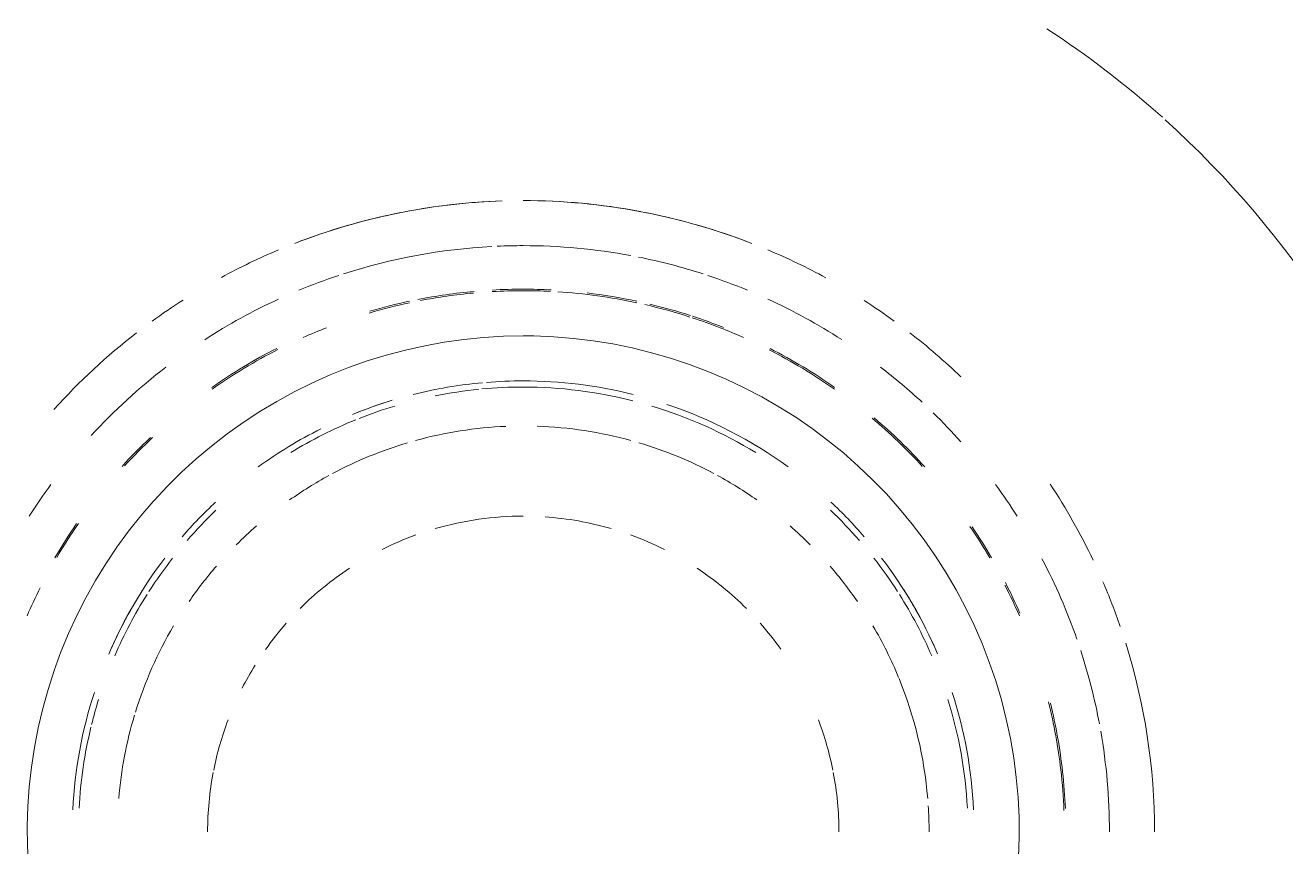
# Model space of a CAD drawing. Header units: millimetres. Extents: x -4000 to 187956, y -58990 to 162485.
# Drawn here: x 79146.8 to 79210.1, y 5698.8 to 5740 of the extents above; entities that cross this region are included whole.
import ezdxf

# ---------------------------------------------------------------- set-up
doc = ezdxf.new("R2010")
doc.units = ezdxf.units.MM
doc.layers.add('A-FLOR-PATT', color=8, linetype='Continuous', lineweight=13)
doc.layers.add('P-SANR-FIXT', color=6, linetype='Continuous', lineweight=9)

# ---------------------------------------------------------------- blocks, each defined once
blk = doc.blocks.new('C307 - C307-V849-0_000')
at = {"layer": 'P-SANR-FIXT', "color": 254}
for p, q in [((-24.874, -148.735), (-24.904, -149.731)), ((24.895, -149.273), (24.846, -148.278)), ((24.895, -149.273), (24.846, -148.278)), ((24.904, -150.269), (24.895, -149.273)), ((-24.904, -149.731), (-24.895, -150.727)), ((24.874, -151.265), (24.904, -150.269)), ((24.874, -151.265), (24.904, -150.269)), ((-24.895, -150.727), (-24.846, -151.722)), ((-24.895, -150.727), (-24.846, -151.722)), ((24.803, -152.258), (24.874, -151.265)), ((-24.846, -151.722), (-24.757, -152.714)), ((-24.846, -151.722), (-24.757, -152.714)), ((24.693, -153.248), (24.803, -152.258)), ((-24.757, -152.714), (-24.629, -153.702)), ((-24.757, -152.714), (-24.629, -153.702)), ((-24.629, -153.702), (-24.461, -154.684)), ((-24.629, -153.702), (-24.461, -154.684)), ((24.543, -154.233), (24.693, -153.248)), ((24.354, -155.211), (24.543, -154.233)), ((-24.461, -154.684), (-24.254, -155.659)), ((-24.461, -154.684), (-24.254, -155.659)), ((-24.254, -155.659), (-24.009, -156.624)), ((-24.254, -155.659), (-24.009, -156.624)), ((24.126, -156.181), (24.354, -155.211)), ((23.86, -157.141), (24.126, -156.181)), ((23.86, -157.141), (24.126, -156.181)), ((-24.009, -156.624), (-23.725, -157.579)), ((-24.009, -156.624), (-23.725, -157.579)), ((-23.725, -157.579), (-23.402, -158.521)), ((-23.725, -157.579), (-23.402, -158.521)), ((23.555, -158.089), (23.86, -157.141)), ((23.555, -158.089), (23.86, -157.141)), ((23.213, -159.025), (23.555, -158.089)), ((-23.043, -159.45), (-22.647, -160.364)), ((-23.043, -159.45), (-22.647, -160.364)), ((22.834, -159.946), (23.213, -159.025)), ((22.418, -160.851), (22.834, -159.946)), ((22.418, -160.851), (22.834, -159.946)), ((-22.647, -160.364), (-22.214, -161.262)), ((-22.214, -161.262), (-21.746, -162.141)), ((21.966, -161.739), (22.418, -160.851)), ((21.966, -161.739), (22.418, -160.851)), ((21.479, -162.608), (21.966, -161.739)), ((21.479, -162.608), (21.966, -161.739)), ((-21.746, -162.141), (-21.243, -163.001)), ((-21.746, -162.141), (-21.243, -163.001)), ((20.957, -163.457), (21.479, -162.608)), ((20.957, -163.457), (21.479, -162.608)), ((-21.243, -163.001), (-20.706, -163.84)), ((-21.243, -163.001), (-20.706, -163.84)), ((-20.706, -163.84), (-20.136, -164.657)), ((-20.706, -163.84), (-20.136, -164.657)), ((20.403, -164.284), (20.957, -163.457)), ((20.403, -164.284), (20.957, -163.457)), ((19.815, -165.088), (20.403, -164.284)), ((19.815, -165.088), (20.403, -164.284)), ((-20.136, -164.657), (-19.534, -165.451)), ((-20.136, -164.657), (-19.534, -165.451)), ((19.196, -165.869), (19.815, -165.088)), ((19.196, -165.869), (19.815, -165.088)), ((-19.534, -165.451), (-18.9, -166.219)), ((-18.9, -166.219), (-18.237, -166.962)), ((18.581, -166.583), (19.196, -165.869)), ((-18.237, -166.962), (-17.544, -167.678)), ((-18.237, -166.962), (-17.544, -167.678)), ((17.866, -167.352), (18.546, -166.624)), ((17.866, -167.352), (18.546, -166.624)), ((18.546, -166.624), (18.581, -166.583)), ((18.546, -166.624), (18.581, -166.583)), ((-17.544, -167.678), (-16.823, -168.365)), ((17.158, -168.053), (17.866, -167.352)), ((-16.823, -168.365), (-16.075, -169.023)), ((-16.823, -168.365), (-16.075, -169.023)), ((16.422, -168.724), (17.158, -168.053)), ((15.661, -169.366), (16.422, -168.724)), ((-16.075, -169.023), (-15.301, -169.651)), ((-16.075, -169.023), (-15.301, -169.651)), ((14.874, -169.977), (15.661, -169.366)), ((14.874, -169.977), (15.661, -169.366)), ((-15.301, -169.651), (-14.503, -170.247)), ((14.063, -170.556), (14.874, -169.977)), ((14.063, -170.556), (14.874, -169.977)), ((13.23, -171.101), (14.063, -170.556)), ((13.23, -171.101), (14.063, -170.556)), ((-12.839, -171.341), (-11.975, -171.838)), ((-12.839, -171.341), (-11.975, -171.838)), ((12.375, -171.614), (13.23, -171.101)), ((12.375, -171.614), (13.23, -171.101)), ((-11.975, -171.838), (-11.092, -172.299)), ((-11.975, -171.838), (-11.092, -172.299)), ((10.608, -172.533), (11.501, -172.091)), ((11.501, -172.091), (12.375, -171.614)), ((-11.092, -172.299), (-10.192, -172.725)), ((-10.192, -172.725), (-9.275, -173.114)), ((9.699, -172.94), (10.608, -172.533)), ((-9.275, -173.114), (-8.343, -173.467)), ((7.834, -173.641), (8.774, -173.309)), ((8.774, -173.309), (9.699, -172.94)), ((-8.343, -173.467), (-7.398, -173.782)), ((-7.398, -173.782), (-6.441, -174.058)), ((-6.441, -174.058), (-5.474, -174.297)), ((5.92, -174.192), (6.883, -173.936)), ((6.883, -173.936), (7.834, -173.641)), ((-5.474, -174.297), (-4.498, -174.496)), ((-4.498, -174.496), (-3.515, -174.656)), ((-3.515, -174.656), (-2.526, -174.777)), ((2.982, -174.727), (3.968, -174.588)), ((2.982, -174.727), (3.968, -174.588)), ((3.968, -174.588), (4.948, -174.409)), ((3.968, -174.588), (4.948, -174.409)), ((4.948, -174.409), (5.92, -174.192)), ((-2.526, -174.777), (-1.533, -174.858)), ((-1.533, -174.858), (-0.538, -174.9)), ((-0.538, -174.9), (0, -174.906)), ((-0.538, -174.9), (0, -174.906)), ((0, -174.906), (0.996, -174.886)), ((0.996, -174.886), (1.99, -174.826)), ((1.99, -174.826), (2.982, -174.727)), ((1.99, -174.826), (2.982, -174.727))]:
    blk.add_line(p, q, dxfattribs=at)
at = {"layer": 'P-SANR-FIXT', "color": 50}
for p, q in [((24.904, -150.269), (24.895, -149.273)), ((-24.904, -149.731), (-24.895, -150.727)), ((24.126, -156.181), (24.354, -155.211)), ((-23.402, -158.521), (-23.043, -159.45)), ((-23.402, -158.521), (-23.043, -159.45)), ((18.581, -166.583), (19.196, -165.869)), ((-17.544, -167.678), (-16.823, -168.365)), ((17.158, -168.053), (17.866, -167.352)), ((11.501, -172.091), (12.375, -171.614)), ((-11.092, -172.299), (-10.192, -172.725)), ((4.948, -174.409), (5.92, -174.192)), ((-1.533, -174.858), (-0.538, -174.9))]:
    blk.add_line(p, q, dxfattribs=at)
at = {"layer": 'P-SANR-FIXT', "color": 254, "flags": 128}
for points in [[(-24.354, -144.789), (-24.543, -145.767), (-24.693, -146.752), (-24.803, -147.742), (-24.874, -148.735), (-24.904, -149.731)], [(24.354, -155.211), (24.543, -154.233), (24.693, -153.248), (24.803, -152.258), (24.874, -151.265)], [(22.834, -159.946), (23.213, -159.025), (23.555, -158.089)], [(-22.647, -160.364), (-22.214, -161.262), (-21.746, -162.141)], [(-19.534, -165.451), (-18.9, -166.219), (-18.237, -166.962)], [(15.661, -169.366), (16.422, -168.724), (17.158, -168.053)], [(-15.301, -169.651), (-14.503, -170.247), (-13.682, -170.811), (-12.839, -171.341)], [(-14.503, -170.247), (-13.682, -170.811), (-12.839, -171.341)], [(5.92, -174.192), (6.883, -173.936), (7.834, -173.641), (8.774, -173.309), (9.699, -172.94), (10.608, -172.533), (11.501, -172.091)], [(-10.192, -172.725), (-9.275, -173.114), (-8.343, -173.467), (-7.398, -173.782)], [(-7.398, -173.782), (-6.441, -174.058), (-5.474, -174.297), (-4.498, -174.496)], [(-4.498, -174.496), (-3.515, -174.656), (-2.526, -174.777), (-1.533, -174.858)], [(0, -174.906), (0.996, -174.886), (1.99, -174.826)]]:
    blk.add_lwpolyline(points, dxfattribs=at)
at = {"layer": 'P-SANR-FIXT', "color": 254}
for radius, start, end in [(31.698, 180, 197.37937), (31.698, 180, 197.37937), (29.434, 180, 189.877), (20.377, 180, 183.65805), (15.849, 180, 190.78836), (15.849, 180, 190.78836), (15.849, 349.21164, 360), (15.849, 349.21164, 360), (27.248, 182.43959, 186.33457), (27.17, 182.23473, 186.5584), (22.642, 182.79841, 198), (22.642, 342, 357.20159), (20.377, 184.70484, 202.1758), (20.377, 343.28862, 355.29516), (27.248, 186.33457, 193.70096), (27.17, 186.5584, 193.87991), (15.849, 191.26777, 200.7607), (15.849, 191.26777, 200.7607), (15.849, 339.25923, 348.73223), (15.849, 339.25923, 348.73223), (29.434, 190.59104, 198), (20.377, 329.52461, 342.86435), (15.849, 328.14781, 332.95637), (15.849, 328.14781, 332.95637), (20.377, 202.32481, 210.47539), (22.642, 203.21861, 217.36861), (15.849, 215.32805, 221.35264), (15.849, 215.32805, 221.35264), (15.849, 318.64736, 324.7209), (15.849, 318.64736, 324.7209), (22.642, 322.63016, 336.81276), (29.434, 199.18259, 207.76427), (31.698, 198.98379, 203.32056), (31.698, 198.98379, 203.32056), (27.248, 203.76058, 207.32943), (27.17, 203.51902, 207.12638), (15.849, 225, 236.56857), (15.849, 225, 236.56857), (15.849, 303.43143, 315), (15.849, 303.43143, 315), (27.17, 333.19657, 336.48838), (20.377, 214.57237, 220.87265), (20.377, 319.1263, 325.42763), (31.698, 205.47753, 213.41688), (31.698, 205.47753, 213.41688), (27.248, 210.33277, 214.19611), (27.17, 210.43214, 214.34759), (27.17, 325.28594, 329.56651), (27.248, 325.40383, 329.66589), (20.377, 225, 228.90004), (15.849, 243.42695, 250.12899), (15.849, 243.42695, 250.12899), (15.849, 289.90737, 296.57305), (15.849, 289.90737, 296.57305), (20.377, 311.09996, 315), (22.642, 220.87326, 226.98349), (22.642, 313.0284, 319.12674), (15.849, 253.80197, 266.03396), (15.849, 253.80197, 266.03396), (15.849, 270, 286.19803), (15.849, 270, 286.19803), (29.434, 212.57738, 216.31427), (29.434, 323.68573, 327.42262), (20.377, 234.8437, 241.38829), (20.377, 298.61171, 305.1563), (27.248, 222.24817, 229.69226), (27.17, 222.47925, 229.85012), (22.642, 234, 251.42772), (20.377, 241.9839, 253.43605), (20.377, 286.56395, 298.0161), (22.642, 296.66717, 306), (27.248, 313.40383, 317.67503), (27.17, 313.24591, 317.4504), (29.434, 221.70962, 225.61224), (20.377, 254.60753, 268.04493), (20.377, 272.45434, 285.39247), (29.434, 307.5574, 317.48538), (22.642, 286.88269, 292.23754), (31.698, 307.77357, 318.02022), (31.698, 307.77357, 318.02022), (29.434, 227.11041, 232.4426), (22.642, 255.90758, 270), (22.642, 275.18565, 284.12027), (27.248, 234.97996, 242.94991), (27.17, 234.89803, 242.98253), (22.642, 270, 274.65395), (27.17, 296.98548, 305.10941), (27.248, 297.01717, 305.02746), (31.698, 226.11224, 232.22643), (31.698, 226.11224, 232.22643), (29.434, 237.09761, 245.34704), (27.17, 245.99612, 248.65444), (27.248, 248.34775, 251.81206), (27.17, 248.65444, 251.82784), (27.17, 291.30798, 294.00388), (29.434, 294.66994, 302.90947), (31.698, 234, 237.31829), (31.698, 234, 237.31829), (27.248, 252.04005, 256.52765), (27.17, 252.05527, 256.99741), (31.698, 302.61197, 306), (31.698, 302.61197, 306), (27.17, 257.88821, 266.35195), (27.17, 282.13671, 286.54486), (27.248, 282.10829, 286.41146), (29.434, 247.49353, 251.64679), (27.248, 257.91659, 263.24828), (27.248, 267.04303, 270), (27.17, 267.10789, 270), (27.17, 270, 273.28274), (27.248, 270, 273.25548), (27.248, 275.19243, 281.2105), (27.17, 275.27394, 280.93068), (29.434, 288.35321, 292.50647), (31.698, 241.3562, 247.20166), (31.698, 241.3562, 247.20166), (31.698, 292.81499, 298.56503), (31.698, 292.81499, 298.56503), (29.434, 252.13172, 258.64999), (29.434, 273.0857, 287.86588), (29.434, 259.42059, 270), (31.698, 248.77703, 270), (31.698, 248.77703, 258.83175), (29.434, 270, 272.55085), (31.698, 271.92352, 291.22297), (31.698, 281.16825, 291.22297), (31.698, 259.30295, 270), (31.698, 271.92352, 280.71988)]:
    blk.add_arc((0, -150), radius, start, end, dxfattribs=at)
at = {"layer": 'P-SANR-FIXT', "color": 50}
for radius, start, end in [(22.642, 182.79841, 198), (22.642, 182.79841, 198), (22.332, 183.01764, 197.30496), (22.642, 342, 357.20159), (22.642, 342, 357.20159), (22.332, 346.39414, 356.98236), (22.332, 342.69504, 346.05996), (22.332, 203.30443, 212.24834), (22.332, 327.75166, 336.69557), (22.642, 203.21861, 212.38273), (22.642, 203.21861, 212.38273), (22.642, 327.61727, 336.81276), (22.642, 327.61727, 336.81276), (22.332, 212.70215, 217.94498), (22.332, 322.0538, 327.29785), (22.642, 220.87326, 226.98349), (22.642, 220.87326, 226.98349), (22.332, 220.9153, 226.29187), (22.332, 313.7201, 319.0847), (22.642, 313.0284, 319.12674), (22.642, 313.0284, 319.12674), (22.642, 234, 251.42772), (22.642, 234, 251.42772), (22.642, 296.66717, 306), (22.642, 296.66717, 306), (22.332, 238.48699, 253.20555), (22.332, 292.13146, 301.51301), (22.332, 286.79445, 291.6418), (22.642, 288, 292.23754), (22.642, 288, 292.23754), (22.642, 255.90758, 270), (22.642, 255.90758, 270), (22.332, 255.74301, 270), (22.642, 275.18565, 284.12027), (22.642, 275.18565, 284.12027), (22.332, 275.72465, 281.4361), (22.332, 270, 275.34377), (22.642, 270, 274.65395), (22.642, 270, 274.65395)]:
    blk.add_arc((0, -150), radius, start, end, dxfattribs=at)
at = {"layer": 'P-SANR-FIXT', "color": 253}
for start, end in [(197.36186, 227.97122), (228.18982, 236.89492)]:
    blk.add_arc((0, -150), 48.136, start, end, dxfattribs=at)
blk = doc.blocks.new('CMF2_NHAXUONG_A_rvt-1-0_000')
at = {"layer": 'A-FLOR-PATT', "lineweight": 9}
h = blk.add_hatch(dxfattribs=at)
h.set_pattern_fill('FP_26', color=252, style=0, pattern_type=2)
h.set_pattern_definition([(270, (159525.1, 137899.7), (600, 4e-14), []), (0, (159525.1, 137899.7), (0, 600), [])])
h.paths.add_polyline_path([(153350, 499.644), (154799.885, 499.644), (154799.885, 5749.543), (153550, 5749.543), (153550, 4899.284), (153349.786, 4899.284), (153349.988, 751.936)])
h.paths.add_polyline_path([(160850.157, 499.644), (165000.003, 499.645), (165000.003, 999.284), (165499.791, 999.284), (165499.791, 1749.492), (160850.156, 1749.492), (160850.156, 751.936)])
h.paths.add_polyline_path([(161612.4, 692.627), (161106.489, 692.627), (161106.489, 1295.25), (161612.4, 1295.25), (161612.4, 751.936)])
h.paths.add_polyline_path([(162656.18, 692.627), (162150.269, 692.627), (162150.269, 1295.25), (162656.18, 1295.25), (162656.18, 751.936)])
h.paths.add_polyline_path([(164268.709, 692.627), (164268.709, 1295.25), (164774.62, 1295.25), (164774.62, 692.627)])
h.paths.add_polyline_path([(163221.931, 692.627), (163221.931, 1295.25), (163727.842, 1295.25), (163727.842, 692.627)])
h.paths.add_polyline_path([(153537.165, 761.691), (153537.165, 1267.602), (154139.788, 1267.602), (154139.788, 761.691), (153612.161, 761.691)])
h.paths.add_polyline_path([(153537.165, 1846.694), (153537.165, 2352.605), (154139.788, 2352.605), (154139.788, 1846.694), (153612.161, 1846.694)])
h.paths.add_polyline_path([(154139.788, 2871.695), (153537.165, 2871.695), (153537.165, 3377.606), (154139.788, 3377.606), (154139.788, 2941.996)])
h.paths.add_polyline_path([(162682.148, 3699.387), (165499.791, 3699.387), (165499.791, 4949.583), (162649.885, 4949.583), (162649.885, 3699.387)])
h.paths.add_polyline_path([(154139.788, 3896.695), (153537.165, 3896.695), (153537.165, 4402.606), (154139.788, 4402.036), (154139.788, 3964.028)])
h.paths.add_polyline_path([(163957.628, 4154.6), (163821.929, 4154.6), (163821.929, 4757.224), (164327.841, 4757.224), (164327.841, 4154.6), (164099.332, 4154.6)])
h.paths.add_polyline_path([(164771.929, 4154.6), (164771.929, 4757.224), (165277.841, 4757.224), (165277.841, 4154.6), (164949.663, 4154.6)])
h.paths.add_polyline_path([(153895.605, 4921.695), (153737.165, 4921.695), (153737.165, 5427.606), (154339.788, 5427.606), (154339.788, 4921.695), (154179.049, 4921.695)])
h.paths.add_polyline_path([(78549.786, 5349.515), (80774.786, 5349.515), (80774.786, 6362.015), (78549.786, 6362.015), (78549.786, 5424.086)])
h.paths.add_polyline_path([(80974.786, 5349.515), (82224.786, 5349.515), (82224.786, 7249.515), (80974.786, 7249.515), (80974.786, 5424.086)])
h.paths.add_polyline_path([(80587.163, 5565.672), (79984.54, 5565.672), (79984.54, 6071.583), (80587.163, 6071.583), (80587.163, 5716.098)])
h.paths.add_polyline_path([(81335.707, 5565.672), (81163.493, 5565.672), (81163.493, 6071.583), (81766.117, 6071.583), (81766.117, 5565.672), (81619.151, 5565.672)])
h.paths.add_polyline_path([(81163.493, 6528.172), (81163.493, 7034.083), (81766.117, 7034.083), (81766.117, 6528.172), (81619.151, 6528.172)])
h.paths.add_polyline_path([(556.135, 15799.636), (4199.776, 15799.636), (4199.776, 17049.644), (499.788, 17049.644), (499.788, 15799.636)])
h.paths.add_polyline_path([(1621.825, 15990.167), (1621.825, 16592.791), (2127.736, 16592.791), (2127.736, 15990.167), (1689.883, 15990.167)])
h.paths.add_polyline_path([(2681.914, 15990.167), (2546.825, 15990.167), (2546.825, 16592.791), (3052.736, 16592.791), (3052.736, 15990.167), (2823.632, 15990.167)])
h.paths.add_polyline_path([(3673.945, 15990.167), (3471.825, 15990.167), (3471.825, 16592.791), (3977.736, 16592.791), (3977.736, 15990.167), (3815.663, 15990.167)])
h.paths.add_polyline_path([(4199.781, 18499.578), (4199.781, 19749.577), (499.788, 19749.577), (499.788, 18499.578), (3957.38, 18499.578)])
h.paths.add_polyline_path([(2546.825, 18954.693), (2546.825, 19557.317), (3052.736, 19557.317), (3052.736, 18954.693), (2823.632, 18954.693)])
h.paths.add_polyline_path([(1973.318, 18954.693), (1621.825, 18954.693), (1621.825, 19557.317), (2127.736, 19557.317), (2127.736, 18954.693)])
h.paths.add_polyline_path([(1202.736, 18954.693), (696.825, 18954.693), (696.825, 19557.317), (1202.736, 19557.317), (1202.736, 19148.524)])
h.paths.add_polyline_path([(1689.883, 19949.578), (4199.783, 19949.578), (4199.783, 21199.578), (499.788, 21199.578), (499.788, 19949.578), (1123.009, 19949.578)])
h.paths.add_polyline_path([(696.825, 20137.564), (696.825, 20740.188), (1202.736, 20740.188), (1202.736, 20137.564), (839.57, 20137.564)])
h.paths.add_polyline_path([(3471.825, 20137.564), (3471.825, 20740.188), (3977.736, 20740.188), (3977.736, 20137.564), (3673.945, 20137.564)])
h.paths.add_polyline_path([(2127.736, 20137.564), (1621.825, 20137.564), (1621.825, 20740.188), (2127.736, 20740.188), (2127.736, 20170.556)])
h.paths.add_polyline_path([(3052.736, 20137.564), (2546.825, 20137.564), (2546.825, 20740.188), (3052.736, 20740.188), (3052.736, 20170.556)])
h.paths.add_polyline_path([(163249.036, 76099.642), (165500.212, 76099.642), (165500.212, 77349.642), (161850.214, 77349.642), (161850.214, 76099.642), (162682.148, 76099.642)])
h.paths.add_polyline_path([(1689.883, 76099.642), (4149.786, 76099.642), (4149.786, 77349.642), (499.788, 77349.642), (499.788, 76099.642), (1123.009, 76099.642)])
h.paths.add_polyline_path([(2590.581, 76552.257), (2590.581, 77154.88), (3096.493, 77154.88), (3096.493, 76552.257), (2681.914, 76552.257)])
h.paths.add_polyline_path([(1831.601, 76552.257), (1653.082, 76552.257), (1653.082, 77154.88), (2158.993, 77154.88), (2158.993, 76552.257), (1973.318, 76552.257)])
h.paths.add_polyline_path([(715.582, 76552.257), (715.582, 77154.88), (1221.493, 77154.88), (1221.493, 76552.257), (839.57, 76552.257)])
h.paths.add_polyline_path([(3815.663, 76552.257), (3528.081, 76552.257), (3528.081, 77154.88), (4033.992, 77154.88), (4033.992, 76552.257), (3957.38, 76552.257)])
h.paths.add_polyline_path([(163957.628, 76557.26), (163881.007, 76557.26), (163881.007, 77159.883), (164386.918, 77159.883), (164386.918, 76557.26), (164099.332, 76557.26)])
h.paths.add_polyline_path([(165091.385, 76557.26), (164797.257, 76557.26), (164797.257, 77159.883), (165303.168, 77159.883), (165303.168, 76557.26), (165233.107, 76557.26)])
h.paths.add_polyline_path([(162257.001, 76557.26), (162047.258, 76557.26), (162047.258, 77159.883), (162553.169, 77159.883), (162553.169, 76557.26), (162398.705, 76557.26)])
h.paths.add_polyline_path([(162968.508, 76557.26), (162968.508, 77159.883), (163474.419, 77159.883), (163474.419, 76557.26), (163107.314, 76557.26)])
h.paths.add_polyline_path([(499.788, 77549.642), (4149.786, 77549.642), (4149.786, 78799.686), (499.788, 78799.686), (499.788, 77842.408)])
h.paths.add_polyline_path([(165500.212, 77549.642), (165500.212, 78799.642), (161850.214, 78799.642), (161850.214, 77549.642), (164949.663, 77549.642)])
h.paths.add_polyline_path([(715.582, 77737.628), (715.582, 78340.251), (1221.493, 78340.251), (1221.493, 77737.628), (839.57, 77737.628)])
h.paths.add_polyline_path([(1653.082, 77737.628), (1653.082, 78340.251), (2158.993, 78340.251), (2158.993, 77737.628), (1689.883, 77737.628)])
h.paths.add_polyline_path([(2590.581, 77737.628), (2590.581, 78340.251), (3096.493, 78340.251), (3096.493, 77737.628), (2681.914, 77737.628)])
h.paths.add_polyline_path([(165233.107, 77742.625), (164778.507, 77742.625), (164778.507, 78345.248), (165284.418, 78345.248), (165284.418, 77742.625)])
h.paths.add_polyline_path([(162903.508, 77742.625), (162903.508, 78345.248), (163409.419, 78345.248), (163409.419, 77742.625), (162965.592, 77742.625)])
h.paths.add_polyline_path([(164346.918, 77742.625), (163841.007, 77742.625), (163841.007, 78345.248), (164346.918, 78345.248), (164346.918, 77842.408)])
h.paths.add_polyline_path([(161850.214, 80349.642), (165500.212, 80349.642), (165499.791, 81099.197), (165000.003, 81099.197), (165000.003, 81599.642), (161850.214, 81599.642), (161850.214, 80762.506)])
h.paths.add_polyline_path([(4149.786, 80349.642), (4149.786, 81599.555), (1000, 81599.555), (1000, 81099.197), (499.788, 81099.197), (500, 80350.399), (3957.38, 80349.682)])
h.paths.add_polyline_path([(163107.314, 80794.775), (162972.258, 80794.775), (162972.258, 81397.398), (163478.169, 81397.398), (163478.169, 80794.775), (163249.036, 80794.775)])
h.paths.add_polyline_path([(164398.169, 80794.775), (163892.258, 80794.775), (163892.258, 81397.398), (164398.169, 81397.398), (164398.169, 81054.518)])
h.paths.add_polyline_path([(162556.919, 80806.898), (162051.008, 80806.898), (162051.008, 81409.521), (162556.919, 81409.521), (162556.919, 80908.512)])
h.paths.add_polyline_path([(2965.349, 80820.028), (2515.581, 80820.028), (2515.581, 81422.651), (3021.493, 81422.651), (3021.493, 80820.028)])
h.paths.add_polyline_path([(1973.318, 80820.028), (1595.581, 80820.028), (1595.581, 81422.651), (2101.493, 81422.651), (2101.493, 80820.028)])
h.paths.add_polyline_path([(3448.081, 80820.028), (3448.081, 81422.651), (3953.992, 81422.651), (3953.992, 80820.028), (3532.223, 80820.028)])
h.paths.add_polyline_path([(85450, 134849.411), (87449.998, 134849.411), (87449.998, 135849.411), (85450, 135849.411), (85450, 135076.243)])
h.paths.add_polyline_path([(83319.778, 134849.411), (85250, 134849.411), (85250, 135849.411), (83250, 135849.411), (83250, 134849.411)])
h.paths.add_polyline_path([(85020.387, 135046.454), (84644.324, 135046.454), (84644.324, 135552.365), (85246.947, 135552.365), (85246.947, 135046.454)])
h.paths.add_polyline_path([(85862.193, 135048.954), (85862.193, 135554.865), (86464.817, 135554.865), (86464.817, 135048.954), (86154.144, 135048.954)])
h.paths.add_polyline_path([(11893.619, 135099.653), (12449.788, 135099.653), (12449.788, 140699.642), (11199.682, 140699.642), (11199.682, 135099.653), (11326.749, 135099.653)])
h.paths.add_polyline_path([(153549.788, 135099.754), (154799.685, 135099.754), (154799.685, 140699.638), (153549.788, 140699.638), (153549.788, 136244.28)])
h.paths.add_polyline_path([(11659.54, 135313.724), (11659.54, 135819.635), (12262.163, 135819.635), (12262.163, 135313.724), (11893.619, 135313.724)])
h.paths.add_polyline_path([(153895.605, 135313.724), (153742.069, 135313.724), (153742.069, 135819.635), (154344.693, 135819.635), (154344.693, 135313.724), (154037.327, 135313.724)])
h.paths.add_polyline_path([(163815.906, 135999.543), (165500.119, 135999.543), (165500.119, 137249.817), (162649.789, 137249.817), (162649.789, 135999.543)])
h.paths.add_polyline_path([(2823.632, 135999.543), (3349.787, 135999.543), (3349.787, 137249.81), (499.883, 137249.81), (499.883, 135999.543), (1689.883, 135999.543)])
h.paths.add_polyline_path([(1671.833, 136187.791), (1671.833, 136790.415), (2177.744, 136790.415), (2177.744, 136187.791), (1689.883, 136187.791)])
h.paths.add_polyline_path([(721.833, 136187.791), (721.833, 136790.415), (1227.744, 136790.415), (1227.744, 136187.791)])
h.paths.add_polyline_path([(164771.832, 136192.962), (164771.832, 136795.585), (165277.743, 136795.585), (165277.743, 136192.962), (164949.663, 136192.962)])
h.paths.add_polyline_path([(163821.832, 136192.962), (163821.832, 136795.585), (164327.743, 136795.585), (164327.743, 136192.962)])
h.paths.add_polyline_path([(12177.054, 136247.056), (11659.54, 136247.056), (11659.54, 136752.967), (12262.163, 136752.967), (12262.163, 136247.056)])
h.paths.add_polyline_path([(154037.327, 136247.056), (153742.069, 136247.056), (153742.069, 136752.967), (154344.693, 136752.967), (154344.693, 136247.056), (154179.049, 136247.056)])
h.paths.add_polyline_path([(12177.054, 137180.387), (11659.54, 137180.387), (11659.54, 137686.298), (12262.163, 137686.298), (12262.163, 137180.387)])
h.paths.add_polyline_path([(154179.049, 137180.387), (153742.069, 137180.387), (153742.069, 137686.298), (154344.693, 137686.298), (154344.693, 137180.387)])
h.paths.add_polyline_path([(12262.163, 138113.719), (11659.54, 138113.719), (11659.54, 138619.63), (12262.163, 138619.63), (12262.163, 138288.344)])
h.paths.add_polyline_path([(154344.693, 138113.719), (153742.069, 138113.719), (153742.069, 138619.63), (154344.693, 138619.63), (154344.693, 138142.338)])
h.paths.add_polyline_path([(12262.163, 139047.051), (11659.54, 139047.051), (11659.54, 139552.962), (12262.163, 139552.962), (12262.163, 139164.374)])
h.paths.add_polyline_path([(154179.049, 139047.051), (153742.069, 139047.051), (153742.069, 139552.962), (154344.693, 139552.962), (154344.693, 139047.051)])
h.paths.add_polyline_path([(165500.372, 139449.497), (165500.372, 140699.661), (161049.789, 140699.661), (161049.789, 139449.497), (164949.663, 139449.497)])
h.paths.add_polyline_path([(499.788, 139449.734), (4949.787, 139449.738), (4949.787, 139699.284), (4900, 139699.284), (4900, 140699.642), (1000, 140699.642), (1000, 140199.284), (499.788, 140199.284)])
h.paths.add_polyline_path([(161690.131, 139909.757), (161331.632, 139909.757), (161331.632, 140512.381), (161837.543, 140512.381), (161837.543, 139909.757), (161831.853, 139909.757)])
h.paths.add_polyline_path([(163390.758, 139909.757), (163287.884, 139909.757), (163287.884, 140512.381), (163793.795, 140512.381), (163793.795, 139909.757), (163532.48, 139909.757)])
h.paths.add_polyline_path([(162812.745, 139909.757), (162306.834, 139909.757), (162306.834, 140512.381), (162812.745, 140512.381), (162812.745, 140040.404)])
h.paths.add_polyline_path([(164777.522, 139909.757), (164271.611, 139909.757), (164271.611, 140512.381), (164777.522, 140512.381), (164777.522, 140040.404)])
h.paths.add_polyline_path([(1727.965, 139915.757), (1222.054, 139915.757), (1222.054, 140518.381), (1727.965, 140518.381), (1727.965, 140040.404)])
h.paths.add_polyline_path([(3181.831, 139915.757), (3181.831, 140518.381), (3687.742, 140518.381), (3687.742, 139915.757), (3248.789, 139915.757)])
h.paths.add_polyline_path([(2398.475, 139915.757), (2171.831, 139915.757), (2171.831, 140518.381), (2677.742, 140518.381), (2677.742, 139915.757), (2540.197, 139915.757)])
h.paths.add_polyline_path([(4171.831, 139915.757), (4171.831, 140518.381), (4677.742, 140518.381), (4677.742, 139915.757), (4240.815, 139915.757)])
h.paths.add_polyline_path([(12262.163, 139980.382), (11659.54, 139980.382), (11659.54, 140486.294), (12262.163, 140486.294), (12262.163, 140040.404)])
h.paths.add_polyline_path([(154344.693, 139980.382), (153742.069, 139980.382), (153742.069, 140486.294), (154344.693, 140486.294), (154344.693, 140040.404)])
at = {"layer": 'P-SANR-FIXT', "color": 250, "lineweight": 9, "rotation": 180}
blk.add_blockref('C307 - C307-V849-0_000', (79171.82, 5549.515), dxfattribs=at)

msp = doc.modelspace()

# ---------------------------------------------------------------- block references
at = {"lineweight": 5}
msp.add_blockref('CMF2_NHAXUONG_A_rvt-1-0_000', (0, 0), dxfattribs=at)

doc.saveas('drawing.dxf')
